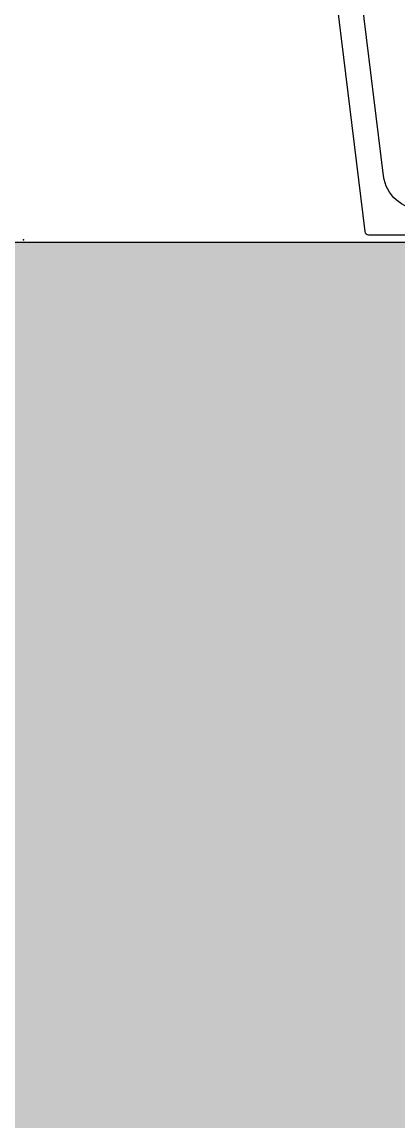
# Model space of a CAD drawing. Header units: millimetres. Extents: x -4391136 to -1798569, y -886572 to -291056.
# Drawn here: x -2451531.6 to -2451502, y -383362.9 to -383276.2 of the extents above; entities that cross this region are included whole.
import ezdxf

# ---------------------------------------------------------------- set-up
doc = ezdxf.new("R2010")
doc.units = ezdxf.units.MM
doc.set_wipeout_variables(frame=1)
doc.linetypes.add('CENTER', pattern=[50.800000000000004, 31.75, -6.35, 6.35, -6.35])
for name, color, linetype in [('010 - ASPG_ACCESSORIES_HATCH_', 7, 'Continuous'), ('010 - ASPG_ACCESSORIES_MAIN_COLOR_1', 7, 'Continuous'), ('010 - ASPG_ACCESSORIES_SUB_COLOR_1', 7, 'Continuous'), ('010 - ASPG_ACCESSORIES_SUB_COLOR_2', 7, 'Continuous'), ('010 - ASPG_ACCESSORIES_SYMBOL_', 7, 'Continuous'), ('010 - ASPG_ACCESSORIES_WIPEOUT_', 7, 'Continuous'), ('010 - ASPG_EXTR_MAIN_COLOR_2', 7, 'Continuous'), ('010 - ASPG_FASTERN_MAIN_COLOR_1', 7, 'Continuous'), ('010 - ASPG_FLASHING_HATCH_', 7, 'Continuous'), ('010 - ASPG_FLASHING_MAIN_COLOR_4', 7, 'Continuous'), ('010 - ASPG_FLASHING_WIPEOUT_', 7, 'Continuous'), ('010 - ASPG_FRAMING_CUT_COLOR_4', 7, 'Continuous'), ('010 - ASPG_FRAMING_HATCH_', 7, 'Continuous'), ('010 - ASPG_FRAMING_SUB_COLOR_2', 7, 'Continuous'), ('010 - ASPG_FRAMING_WIPEOUT_', 7, 'Continuous'), ('BOLT & SCREW', 7, 'Continuous'), ('Center Line', 7, 'CENTER')]:
    doc.layers.add(name, color=color, linetype=linetype)
doc.layers.add('010 - ASPG_EXTR_DEF_SUB', color=7, linetype='Continuous', plot=False)
doc.layers.add('010 - ASPG_FRAMING_DEF_SUB', color=7, linetype='Continuous', plot=False)
doc.layers.add('12-GRID', color=7, linetype='CENTER', lineweight=13)
doc.layers.add('SCREW', color=7, linetype='Continuous', lineweight=5)
pattern_1 = [(270, (1257419.243240032, -520041.6224064054), (0.6549599250656583, -1.134423872092541), [0.7562825813950264, -1.512565162790053]), (29.99999999999978, (1257419.243240032, -520041.6224064054), (0.6549599293588203, 1.134423869613882), [0.7562825813950259, -1.512565162790052]), (329.9999999999998, (1257419.243240032, -520041.6224064054), (1.309919854424478, -2.478657937293614e-09), [-1.512565162790051, 0.7562825813950254])]
pattern_2 = [(314.9999999999999, (1257419.492862033, -520021.6224064054), (1.336931354494228, 1.336931354494224), []), (44.99999999999984, (1257419.492862033, -520021.6224064054), (-1.336931354494223, 1.336931354494228), [])]
pattern_3 = [(270, (1257419.442484036, -520043.9224064054), (0.6549599250656583, -1.134423872092541), [0.7562825813950264, -1.512565162790053]), (29.99999999999978, (1257419.442484036, -520043.9224064054), (0.6549599293588203, 1.134423869613882), [0.7562825813950259, -1.512565162790052]), (329.9999999999998, (1257419.442484036, -520043.9224064054), (1.309919854424478, -2.478657937293614e-09), [-1.512565162790051, 0.7562825813950254])]
pattern_4 = [(314.9999999999999, (1257419.192862035, -520023.9224064054), (1.336931354494228, 1.336931354494224), []), (44.99999999999984, (1257419.192862035, -520023.9224064054), (-1.336931354494223, 1.336931354494228), [])]
pattern_5 = [(45, (68845973.91123614, -106253.6340706302), (-4.041115254481119, 4.041115254481119), []), (45, (68845976.60531414, -106253.6340706302), (-4.041115254481119, 4.041115254481119), [])]

# ---------------------------------------------------------------- blocks, each defined once
blk = doc.blocks.new('*U3395')
at = {"layer": '12-GRID', "color": 7, "linetype": 'CENTER'}
for p, q in [((5.684341886080801e-14, -6.200000000000029), (5.684341886080801e-14, 2.200000000000029)), ((-4.199999999999973, -2), (4.200000000000085, -2))]:
    blk.add_line(p, q, dxfattribs=at)
at = {"layer": 'BOLT & SCREW', "color": 7}
for p, q in [((-0.2288719817826677, -1.446462371730204), (-0.4418749999998197, -0.2325000000002947)), ((0.2288719817822642, -1.446462371730562), (0.4418749999996946, -0.2324999999999764)), ((-0.553537628269381, -1.771128018217196), (-1.767499999999847, -1.558125000000442)), ((-0.4577439635652332, -1.771128018217196), (-0.8837500000000146, -1.558125000000442)), ((-0.2288719817826677, -1.542256036434869), (-0.4418749999998197, -1.116250000000048)), ((0.2288719817822642, -1.542256036434869), (0.4418749999996946, -1.116250000000048)), ((0.4577439635647103, -1.771128018217196), (0.8837499999994917, -1.558125000000442)), ((0.5535376282692559, -1.771128018217196), (1.767500000000001, -1.558125000000124)), ((-0.553537628269381, -2.228871981782805), (-1.767500000000483, -2.441875000000354)), ((-0.4577439635652332, -2.228871981782805), (-0.8837500000000146, -2.441875000000354)), ((-0.2288719817826677, -2.457743963565131), (-0.4418749999998197, -2.883750000000271)), ((-0.2288719817821107, -2.553537628269438), (-0.4418749999998197, -3.767500000000023)), ((0.4418749999996946, -2.883750000000271), (0.2288719817829008, -2.457743963565131)), ((0.2288719817829008, -2.553537628269438), (0.4418749999999732, -3.767500000000023)), ((0.4577439635647103, -2.228871981782805), (0.8837500000001283, -2.441874999999877)), ((0.5535376282692559, -2.228871981782805), (1.767500000000001, -2.441874999999877))]:
    blk.add_line(p, q, dxfattribs=at)
for points in [[(-1.767500000000006, -1.558125000000442), (-0.8837500000001342, -1.558125000000442, 0.4142135623730394), (-0.4418749999998197, -1.116250000000048), (-0.4418749999998197, -0.2325000000002947), (0.4418749999996946, -0.2324999999999764), (0.4418749999996946, -1.116250000000048, 0.4142135623731505), (0.8837500000000089, -1.558125000000442), (1.76750000000012, -1.558125000000124), (1.76750000000012, -2.441874999999877), (0.8837500000000089, -2.441874999999877, 0.414213562373095), (0.4418749999996946, -2.883750000000271), (0.4418749999999732, -3.767500000000023), (-0.4418749999998197, -3.767500000000023), (-0.4418749999998197, -2.883750000000271, 0.4142135623730397), (-0.8837500000001342, -2.441875000000354), (-1.767500000000483, -2.441875000000354)], [(0.2288719817829008, -2.457743963565131, -0.414213562373095), (0.4577439635645909, -2.228871981782805), (0.5535376282692559, -2.228871981782805), (0.5535376282692559, -1.771128018217196), (0.4577439635645909, -1.771128018217196, -0.4142135623730951), (0.228871981782105, -1.542256036434869), (0.228871981782105, -1.446462371730562), (-0.2288719817826677, -1.446462371730204), (-0.2288719817826677, -1.542256036434869, -0.4142135623730951), (-0.4577439635649944, -1.771128018217196), (-0.553537628269381, -1.771128018217196), (-0.553537628269381, -2.228871981782805), (-0.4577439635649944, -2.228871981782805, -0.4142135623730951), (-0.2288719817826677, -2.457743963565131), (-0.2288719817822698, -2.553537628269438), (0.2288719817829008, -2.553537628269438)]]:
    blk.add_lwpolyline(points, format="xyb", close=True, dxfattribs=at)
blk.add_circle((5.684341886080801e-14, -2), 3.5, dxfattribs=at)
blk = doc.blocks.new('000_ASPG_TYP_FILES_20260218-010703_FRAME_EXTR_')
at = {"layer": '010 - ASPG_FRAMING_HATCH_'}
h = blk.add_hatch(dxfattribs=at)
h.set_pattern_fill('ANSI32', scale=0.1, angle=180)
h.set_pattern_definition([(225, (0, 0), (0.6735192090801866, -0.6735192090801868), []), (225, (-0.4490130000000001, 5.498823332255506e-17), (0.6735192090801866, -0.6735192090801868), [])])
edge = h.paths.add_edge_path()
edge.add_line((1.999999996740371, 15.99999999965075), (1.999999996740371, 1.999999999941792))
edge.add_line((1.999999996740371, 1.999999999941792), (39.69999999750871, 1.999999999941792))
edge.add_arc((39.69999999730499, 1.700000000040752), 0.2999999999010399, -3.891028654834372e-08, 89.99999996109239, ccw=False)
edge.add_line((39.99999999720603, 1.699999999837019), (39.99999999720603, 0.2999999996973202))
edge.add_arc((39.69999999750872, 0.2999999996973131), 0.2999999996973131, -90.00000000000142, 1.4210854715202004e-12, ccw=False)
edge.add_line((39.69999999750871, 0), (0.2999999996973202, 0))
edge.add_arc((0.2999999996973273, 0.2999999996973273), 0.2999999996973273, 180.0000000000013, 269.99999999999864, ccw=False)
edge.add_line((0, 0.2999999996973202), (0, 17.69999999989523))
edge.add_arc((0.2999999999301508, 17.70000000012806), 0.2999999999301508, 90.00000004446741, 180.0000000444674, ccw=False)
edge.add_line((0.2999999996973202, 18.00000000005821), (22.5570233851904, 18.00000000005821))
edge.add_arc((22.5570233856712, 18.50000000026317), 0.5000000002049632, 269.9999999449049, 380.2095453190142)
edge.add_arc((26.1699999981368, 19.82999999686102), 3.349999998908497, 182.0637942974167, 200.2095453254992, ccw=False)
edge.add_arc((23.58168000320438, 19.73672835517209), 0.7599999998138507, 2.0637943418387863, 182.0637943418388, ccw=False)
edge.add_arc((26.16999999910358, 19.82999999939922), 1.830000000338361, 182.0637943388468, 447.9362056470717)
edge.add_arc((26.263271644013, 22.41831999551505), 0.7600000000549151, 87.93620564125177, 267.9362056412518, ccw=False)
edge.add_arc((26.16999999863267, 19.8300000075356), 3.349999992334041, 69.79045460402187, 87.9362056313708, ccw=False)
edge.add_arc((27.49999999788272, 23.44297661244421), 0.5000000006038865, 249.7904545688332, 359.9999999442181)
edge.add_line((27.9999999984866, 23.44297661195742), (27.9999999984866, 26.67999999993481))
edge.add_line((27.9999999984866, 26.67999999993481), (28.49999999674037, 27.17999999958556))
edge.add_line((28.49999999674037, 27.17999999958556), (27.9999999984866, 27.67999999970198))
edge.add_line((27.9999999984866, 27.67999999970198), (27.9999999984866, 38.61999999982072))
edge.add_line((27.9999999984866, 38.61999999982072), (28.49999999674037, 39.11999999993714))
edge.add_line((28.49999999674037, 39.11999999993714), (27.9999999984866, 39.62000000005355))
edge.add_line((27.9999999984866, 39.62000000005355), (27.9999999984866, 42.85702338756528))
edge.add_arc((27.49999999787862, 42.85702338707262), 0.5000000006079759, 5.645408219420843e-08, 110.2095454304945)
edge.add_arc((26.16999999884449, 46.46999999186602), 3.349999992147246, 272.0637943651193, 290.20954539329375, ccw=False)
edge.add_arc((26.263271644013, 43.88168000403675), 0.7600000000258301, 92.06379435882718, 272.0637943588272, ccw=False)
edge.add_arc((26.16999999910502, 46.47000000012492), 1.830000000339747, 272.0637943528818, 537.9362056611998)
edge.add_arc((23.58168000320438, 46.56327164435061), 0.7599999998138507, 177.9362056581612, 357.9362056581612, ccw=False)
edge.add_arc((26.16999999825318, 46.47000000263876), 3.349999999025627, 159.7904546748206, 177.9362057022633, ccw=False)
edge.add_arc((22.55702338551316, 47.7999999994954), 0.500000000434755, 339.790454661877, 450.0000000369852)
edge.add_line((22.5570233851904, 48.29999999993015), (0.2999999996973202, 48.29999999993015))
edge.add_arc((0.2999999996973095, 48.59999999962746), 0.2999999996973131, 179.9999999999987, 270.00000000000205, ccw=False)
edge.add_line((0, 48.59999999962747), (0, 59.99999999994179))
edge.add_arc((0.2999999996973202, 59.99999999994179), 0.2999999996973202, 90, 180, ccw=False)
edge.add_line((0.2999999996973202, 60.29999999963911), (4.999999997438863, 60.29999999963911))
edge.add_line((4.999999997438863, 60.29999999963911), (4.999999997438863, 64.99999999959255))
edge.add_arc((5.299999997369017, 64.99999999982538), 0.2999999999301544, 90.0000000444681, 180.0000000444674, ccw=False)
edge.add_line((5.299999997136183, 65.29999999975553), (29.99999999883585, 65.29999999975553))
edge.add_line((29.99999999883585, 65.29999999975553), (29.99999999883585, 63.59999999997672))
edge.add_arc((29.69999999890567, 63.59999999974391), 0.2999999999301721, -89.99999995552861, 4.4463320136856055e-08, ccw=False)
edge.add_line((29.69999999913853, 63.29999999981374), (7.299999997485429, 63.29999999981374))
edge.add_arc((7.29999999771826, 62.99999999988358), 0.2999999999301508, 90.00000004446738, 180.0000000444674)
edge.add_line((6.999999997788109, 62.99999999965075), (6.999999997788109, 58.29999999969732))
edge.add_line((6.999999997788109, 58.29999999969732), (2.300000000162981, 58.29999999969732))
edge.add_arc((2.299999998300336, 57.99999999813735), 0.3000000015599653, 89.99999964426098, 179.999999644261)
edge.add_line((1.999999996740371, 58), (1.999999996740371, 50.60000000003492))
edge.add_arc((2.299999998533172, 50.60000000166475), 0.3000000017928013, 180.000000311273, 270.0000003112706)
edge.add_line((2.300000000162981, 50.29999999987194), (29.69999999913853, 50.29999999987194))
edge.add_arc((29.6999999989348, 49.9999999999709), 0.299999999901047, -3.890897914970992e-08, 89.99999996109108, ccw=False)
edge.add_line((29.99999999883585, 49.99999999976717), (29.99999999883585, 26.67999999993481))
edge.add_line((29.99999999883585, 26.67999999993481), (29.99999999883585, 16.29999999981374))
edge.add_arc((29.6999999989057, 16.2999999995809), 0.2999999999301508, -89.99999995553259, 4.446741286301403e-08, ccw=False)
edge.add_line((29.69999999913853, 15.99999999965075), (1.999999996740371, 15.99999999965075))
at = {"layer": '010 - ASPG_FRAMING_CUT_COLOR_4', "color": 7}
blk.add_lwpolyline([(1.999999996740371, 15.99999999965075), (1.999999996740371, 1.999999999941792), (39.69999999750871, 1.999999999941792, -0.4142135623731089), (39.99999999720603, 1.699999999837019), (39.99999999720603, 0.2999999996973202, -0.4142135623731089), (39.69999999750871, 0), (0.2999999996973202, 0, -0.4142135623730811), (0, 0.2999999996973202), (0, 17.69999999989523, -0.4142135623730951), (0.2999999996973202, 18.00000000005821), (22.5570233851904, 18.00000000005821, 0.5217296884731124), (23.02624112786725, 18.67272727261297, -0.07934163687482358), (22.82217297761235, 19.70935906958766, -1), (24.34118702879641, 19.76409764075652, 2.296345716993233), (26.23590235819574, 21.65881296969019, -1), (26.29064092983026, 23.17782702133991, -0.0793416368716021), (27.32727272447664, 22.9737588702119, 0.5217296884801942), (27.9999999984866, 23.44297661195742), (27.9999999984866, 26.67999999993481), (28.49999999674037, 27.17999999958556), (27.9999999984866, 27.67999999970198), (27.9999999984866, 38.61999999982072), (28.49999999674037, 39.11999999993714), (27.9999999984866, 39.62000000005355), (27.9999999984866, 42.85702338756528, 0.5217296884727316), (27.32727272447664, 43.3262411293108, -0.07934163687522733), (26.29064092983026, 43.122172978241, -1), (26.23590235819574, 44.64118702983251, 2.296345716995783), (24.34118702879641, 46.53590235876618, -1), (22.82217297761235, 46.59064092993503, -0.07934163687201433), (23.02624112786725, 47.62727272690972, 0.5217296884786579), (22.5570233851904, 48.29999999993015), (0.2999999996973202, 48.29999999993015, -0.4142135623731158), (0, 48.59999999962747), (0, 59.99999999994179, -0.414213562373095), (0.2999999996973202, 60.29999999963911), (4.999999997438863, 60.29999999963911), (4.999999997438863, 64.99999999959255, -0.4142135623730879), (5.299999997136183, 65.29999999975553), (29.99999999883585, 65.29999999975553), (29.99999999883585, 63.59999999997672, -0.4142135623730533), (29.69999999913853, 63.29999999981374), (7.299999997485429, 63.29999999981374, 0.4142135623730949), (6.999999997788109, 62.99999999965075), (6.999999997788109, 58.29999999969732), (2.300000000162981, 58.29999999969732, 0.4142135623730948), (1.999999996740371, 58), (1.999999996740371, 50.60000000003492, 0.4142135623730845), (2.300000000162981, 50.29999999987194), (29.69999999913853, 50.29999999987194, -0.4142135623730951), (29.99999999883585, 49.99999999976717), (29.99999999883585, 26.67999999993481), (29.99999999883585, 16.29999999981374, -0.4142135623730951), (29.69999999913853, 15.99999999965075)], format="xyb", close=True, dxfattribs=at)
at = {"color": 7}
for p in [(26.16999999736436, 48.46999999973923), (26.16999999736436, 21.82999999966705)]:
    blk.add_blockref('*U3395', p, dxfattribs=at)
blk = doc.blocks.new('*U3397')
at = {"layer": '010 - ASPG_FRAMING_HATCH_', "transparency": 33554585}
h = blk.add_hatch(dxfattribs=at)
h.set_pattern_fill('ANSI32', scale=0.25)
h.set_pattern_definition([(45, (0, 0), (-1.683798022700467, 1.683798022700467), []), (45, (1.1225325, 0), (-1.683798022700467, 1.683798022700467), [])])
edge = h.paths.add_edge_path()
edge.add_line((2.000000000009768, -50.0000000001819), (2.000000000009536, -75.00000000027285))
edge.add_line((2.000000000009536, -75.00000000027285), (-1.376676550535194e-14, -75.00000000027285))
edge.add_line((-1.377727649045784e-14, -75.00000000027285), (2.183725214694612e-13, -49.00000000020555))
edge.add_arc((0.9999999999907824, -49.00000000021976), 0.999999999990564, 89.99999999918577, 179.9999999991858, ccw=False)
edge.add_line((1.000000000004993, -48.00000000022919), (62.99999999987471, -48.00000000022955))
edge.add_arc((62.99999999988892, -47.00000000023898), 0.999999999990564, 269.9999999991858, 359.9999999991858)
edge.add_line((63.99999999987948, -47.00000000025319), (63.99999999987995, 47.00000000025248))
edge.add_arc((62.99999999988939, 47.00000000023827), 0.999999999990564, 8.142219984623432e-10, 90.00000000081424)
edge.add_line((62.99999999987518, 48.00000000022884), (1.000000000005464, 48.00000000022919))
edge.add_arc((0.9999999999912551, 49.00000000021976), 0.999999999990564, 180.0000000008142, 270.0000000008142, ccw=False)
edge.add_line((6.91122180303467e-13, 49.00000000020555), (9.232719782633861e-13, 75.00000000027285))
edge.add_line((9.232719782633861e-13, 75.00000000027285), (2.000000000010473, 75.00000000027285))
edge.add_line((2.000000000010473, 75.00000000027285), (2.000000000010241, 50.0000000001819))
edge.add_line((2.000000000010241, 50.0000000001819), (140.9999999998781, 50.00000000018107))
edge.add_line((140.9999999998781, 50.00000000018107), (140.9999999998781, 41.00000000016652))
edge.add_arc((139.9999999998876, 41.00000000018073), 0.999999999990564, 269.9999999991858, 359.9999999991858, ccw=False)
edge.add_line((139.9999999998734, 40.00000000019017), (131.999999999892, 40.00000000019029))
edge.add_arc((131.9999999998778, 41.00000000018085), 0.999999999990564, 180.0000000008142, 270.0000000008142, ccw=False)
edge.add_line((130.9999999998872, 41.00000000016664), (130.9999999998872, 47.00000000025214))
edge.add_arc((129.9999999998967, 47.00000000023793), 0.999999999990564, 8.142219984623432e-10, 90.00000000081424)
edge.add_line((129.9999999998824, 48.00000000022849), (66.99999999989429, 48.00000000022884))
edge.add_arc((66.99999999988007, 47.00000000023827), 0.999999999990564, 89.99999999918577, 179.9999999991858)
edge.add_line((65.99999999988951, 47.00000000025248), (65.99999999988903, -47.00000000025319))
edge.add_arc((66.99999999987959, -47.00000000023898), 0.999999999990564, 180.0000000008142, 270.0000000008142)
edge.add_line((66.9999999998938, -48.00000000022955), (129.9999999998819, -48.0000000002299))
edge.add_arc((129.9999999998961, -47.00000000023933), 0.999999999990564, 269.9999999991858, 359.9999999991858)
edge.add_line((130.9999999998867, -47.00000000025354), (130.9999999998868, -41.00000000357866))
edge.add_arc((131.9999999998773, -41.00000000359287), 0.999999999990564, 89.99999999918577, 179.9999999991858, ccw=False)
edge.add_line((131.9999999998915, -40.0000000036023), (139.9999999998729, -40.00000000360242))
edge.add_arc((139.9999999998871, -41.00000000359299), 0.999999999990564, 8.14225131762214e-10, 90.00000000081423, ccw=False)
edge.add_line((140.9999999998777, -41.00000000357878), (140.9999999998776, -50.00000000632181))
edge.add_line((140.9999999998776, -50.00000000632181), (2.000000000009777, -50.0000000001819))
h.paths.add_polyline_path([(138.9999999998686, 48.00000000022837), (138.9999999998686, 42.00000000355348), (132.9999999998968, 42.0000000035536), (132.9999999998968, 48.00000000022849)], flags=16)
h.paths.add_polyline_path([(138.999999999868, -48.00000000023002), (138.9999999998681, -42.00000000355513), (132.9999999998963, -42.00000000355501), (132.9999999998962, -48.00000000023001)], flags=16)
at = {"layer": '010 - ASPG_FRAMING_HATCH_'}
h = blk.add_hatch(dxfattribs=at)
h.set_pattern_fill('ANSI37', scale=0.5954980955866349, angle=-90.00000000000001)
h.set_pattern_definition(pattern_2)
edge = h.paths.add_edge_path()
edge.add_ellipse((57.77220869647454, 55.00000000111321), major_axis=(-3.509070088518285e-14, -4.999999999272404), ratio=0.6444816938462435, start_angle=0, end_angle=180)
edge.add_line((57.77220869647455, 60.00000000018189), (61.99999999977764, 60.00000000018189))
edge.add_arc((61.99999999977037, 60.30000000023573), 0.3000000000538421, -89.99999999861039, -1.389609784768862e-09)
edge.add_line((62.29999999982421, 60.30000000022845), (62.29999999982421, 61.00000000018188))
edge.add_line((62.29999999982421, 61.00000000018188), (61.79999999982421, 61.50000000041472))
edge.add_line((61.79999999982421, 61.50000000041472), (62.29999999982421, 62.00000000018188))
edge.add_line((62.29999999982421, 62.00000000018188), (61.79999999982421, 62.50000000041472))
edge.add_line((61.79999999982421, 62.50000000041472), (62.29999999982421, 63.00000000018188))
edge.add_line((62.29999999982421, 63.00000000018188), (61.79999999982421, 63.50000000018188))
edge.add_line((61.79999999982421, 63.50000000018188), (62.29999999982421, 64.00000000018188))
edge.add_line((62.29999999982421, 64.00000000018188), (62.29999999982421, 65.00000000018188))
edge.add_line((62.29999999982421, 65.00000000018188), (63.29999999970779, 65.00000000018188))
edge.add_line((63.29999999970779, 65.00000000018188), (63.79999999970779, 65.50000000018188))
edge.add_line((63.79999999970779, 65.50000000018188), (64.2999999997078, 65.00000000018188))
edge.add_line((64.2999999997078, 65.00000000018188), (64.7999999997078, 65.50000000018188))
edge.add_line((64.7999999997078, 65.50000000018188), (65.2999999997078, 65.00000000018188))
edge.add_line((65.2999999997078, 65.00000000018188), (65.7999999997078, 65.50000000018188))
edge.add_line((65.7999999997078, 65.50000000018188), (66.29999999982421, 65.00000000018188))
edge.add_line((66.29999999982421, 65.00000000018188), (66.99999999977764, 65.00000000018188))
edge.add_arc((66.99999999974126, 65.30000000014842), 0.2999999999665306, -89.99999999305199, 1.528565674358258e-08)
edge.add_line((67.2999999997078, 65.30000000022845), (67.30017822586116, 60.00000000018188))
edge.add_arc((77.20009572393145, 55.00000000088038), 11.09091368921486, 153.2037265686182, 206.7962734313818)
edge.add_line((67.30017822586116, 50.00000000157887), (57.77220869647455, 50.00000000157887))
h = blk.add_hatch(dxfattribs=at)
h.set_pattern_fill('ANSI37', scale=0.5954980955866349, angle=-90.00000000000001)
h.set_pattern_definition(pattern_4)
edge = h.paths.add_edge_path()
edge.add_ellipse((11.52796953010241, 55.00000000111323), major_axis=(-3.510345640540481e-14, -4.999999999272404), ratio=0.6444816938462435, start_angle=180, end_angle=360, ccw=False)
edge.add_line((11.52796953010241, 60.00000000018191), (2.00000000074399, 60.00000000018191))
edge.add_arc((-7.899917497165894, 55.00000000111323), 11.09091368915029, -26.79627343179601, 26.796273430967574, ccw=False)
edge.add_line((2.000000000715794, 50.00000000157889), (11.52796953007421, 50.00000000157889))
h = blk.add_hatch(dxfattribs=at)
h.set_pattern_fill('HONEY', scale=0.238199238234654, angle=-90.00000000000001)
h.set_pattern_definition(pattern_3)
edge = h.paths.add_edge_path()
edge.add_ellipse((11.7775915319535, 55.00000000111977), major_axis=(-3.509070088518285e-14, -4.999999999272404), ratio=0.6444816938462435, start_angle=0, end_angle=360, ccw=False)
h = blk.add_hatch(dxfattribs=at)
h.set_pattern_fill('HONEY', scale=0.238199238234654, angle=-90.00000000000001)
h.set_pattern_definition(pattern_1)
edge = h.paths.add_edge_path()
edge.add_ellipse((57.52258669462346, 55.00000000111321), major_axis=(-3.509070088518285e-14, -4.999999999272404), ratio=0.6444816938462435, start_angle=0, end_angle=360)
h = blk.add_hatch(dxfattribs=at)
h.set_pattern_fill('ANSI37', scale=0.5954980955866349, angle=-90.00000000000001)
h.set_pattern_definition(pattern_4)
edge = h.paths.add_edge_path()
edge.add_ellipse((11.52796953010241, -55.00000000111394), major_axis=(-3.510345640540481e-14, 4.999999999272404), ratio=0.6444816938462435, start_angle=0, end_angle=180)
edge.add_line((11.52796953010241, -60.00000000018262), (2.00000000074399, -60.00000000018262))
edge.add_arc((-7.899917497165894, -55.00000000111394), 11.09091368915029, 333.2037265690324, 386.796273431796)
edge.add_line((2.000000000715794, -50.0000000015796), (11.52796953007421, -50.0000000015796))
h = blk.add_hatch(dxfattribs=at)
h.set_pattern_fill('HONEY', scale=0.238199238234654, angle=-90.00000000000001)
h.set_pattern_definition(pattern_3)
edge = h.paths.add_edge_path()
edge.add_ellipse((11.7775915319535, -55.00000000112048), major_axis=(-3.509070088518285e-14, 4.999999999272404), ratio=0.6444816938462435, start_angle=0, end_angle=360)
h = blk.add_hatch(dxfattribs=at)
h.set_pattern_fill('HONEY', scale=0.238199238234654, angle=-90.00000000000001)
h.set_pattern_definition(pattern_1)
edge = h.paths.add_edge_path()
edge.add_ellipse((57.52258669462346, -55.00000000111392), major_axis=(-3.509070088518285e-14, 4.999999999272404), ratio=0.6444816938462435, start_angle=0, end_angle=360, ccw=False)
h = blk.add_hatch(dxfattribs=at)
h.set_pattern_fill('ANSI37', scale=0.5954980955866349, angle=-90.00000000000001)
h.set_pattern_definition(pattern_2)
edge = h.paths.add_edge_path()
edge.add_ellipse((57.77220869647454, -55.00000000111392), major_axis=(-3.509070088518285e-14, 4.999999999272404), ratio=0.6444816938462435, start_angle=180, end_angle=360, ccw=False)
edge.add_line((57.77220869647455, -60.0000000001826), (61.99999999977764, -60.0000000001826))
edge.add_arc((61.99999999977037, -60.30000000023644), 0.3000000000538421, 360.0000000013896, 449.9999999986104, ccw=False)
edge.add_line((62.29999999982421, -60.30000000022916), (62.29999999982421, -61.0000000001826))
edge.add_line((62.29999999982421, -61.0000000001826), (61.79999999982421, -61.50000000041543))
edge.add_line((61.79999999982421, -61.50000000041543), (62.29999999982421, -62.0000000001826))
edge.add_line((62.29999999982421, -62.0000000001826), (61.79999999982421, -62.50000000041543))
edge.add_line((61.79999999982421, -62.50000000041543), (62.29999999982421, -63.0000000001826))
edge.add_line((62.29999999982421, -63.0000000001826), (61.79999999982421, -63.5000000001826))
edge.add_line((61.79999999982421, -63.5000000001826), (62.29999999982421, -64.0000000001826))
edge.add_line((62.29999999982421, -64.0000000001826), (62.29999999982421, -65.0000000001826))
edge.add_line((62.29999999982421, -65.0000000001826), (63.29999999970779, -65.0000000001826))
edge.add_line((63.29999999970779, -65.0000000001826), (63.79999999970779, -65.5000000001826))
edge.add_line((63.79999999970779, -65.5000000001826), (64.2999999997078, -65.0000000001826))
edge.add_line((64.2999999997078, -65.0000000001826), (64.7999999997078, -65.5000000001826))
edge.add_line((64.7999999997078, -65.5000000001826), (65.2999999997078, -65.0000000001826))
edge.add_line((65.2999999997078, -65.0000000001826), (65.7999999997078, -65.5000000001826))
edge.add_line((65.7999999997078, -65.5000000001826), (66.29999999982421, -65.0000000001826))
edge.add_line((66.29999999982421, -65.0000000001826), (66.99999999977764, -65.0000000001826))
edge.add_arc((66.99999999974126, -65.30000000014913), 0.2999999999665306, 359.99999998471435, 449.999999993052, ccw=False)
edge.add_line((67.2999999997078, -65.30000000022916), (67.30017822586116, -60.0000000001826))
edge.add_arc((77.20009572393145, -55.00000000088109), 11.09091368921486, 153.2037265686182, 206.7962734313818, ccw=False)
edge.add_line((67.30017822586116, -50.00000000157958), (57.77220869647455, -50.00000000157958))
at = {"layer": '010 - ASPG_FRAMING_CUT_COLOR_4', "color": 7}
blk.add_lwpolyline([(2.000000000009768, -50.0000000001819), (2.000000000009536, -75.00000000027285), (-1.377727649045784e-14, -75.00000000027285), (2.183725214694612e-13, -49.00000000020555, -0.414213562373095)], format="xyb", dxfattribs=at)
blk.add_lwpolyline([(6.91122180303467e-13, 49.00000000020555), (9.232719782633861e-13, 75.00000000027285), (2.000000000010473, 75.00000000027285), (2.000000000010241, 50.0000000001819)], dxfattribs=at)
at = {"layer": '010 - ASPG_FRAMING_DEF_SUB', "color": 7, "transparency": 33554457}
for points in [[(54.30017822586116, 50.00000000157887), (67.30017822586116, 50.00000000157887), (67.30017822586116, 65.50000000018188), (54.30017822586116, 65.50000000018188)], [(2.000000000715794, 50.00000000157889), (15.00000000071579, 50.00000000158543), (15.00000000071579, 60.00000000039217), (2.000000000715794, 60.00000000038563)], [(2.000000000715794, -50.0000000015796), (15.00000000071579, -50.00000000158614), (15.00000000071579, -60.00000000039288), (2.000000000715794, -60.00000000038634)], [(54.30017822586116, -50.00000000157958), (67.30017822586116, -50.00000000157958), (67.30017822586116, -65.5000000001826), (54.30017822586116, -65.5000000001826)]]:
    blk.add_lwpolyline(points, close=True, dxfattribs=at)
at = {"layer": '010 - ASPG_FRAMING_SUB_COLOR_2', "color": 7}
for points in [[(57.52258669462346, 50.00000000157888), (67.30017822586116, 50.00000000157887, -0.2381992382621886), (67.30017822586116, 60.00000000018188), (67.2999999997078, 65.30000000022845, -0.4142135624157165), (66.99999999977764, 65.00000000018188), (66.29999999982421, 65.00000000018188), (65.7999999997078, 65.50000000018188), (65.2999999997078, 65.00000000018188), (64.7999999997078, 65.50000000018188), (64.2999999997078, 65.00000000018188), (63.79999999970779, 65.50000000018188), (63.29999999970779, 65.00000000018188), (62.29999999982421, 65.00000000018188), (62.29999999982421, 64.00000000018188), (61.79999999982421, 63.50000000018188), (62.29999999982421, 63.00000000018188), (61.79999999982421, 62.50000000041472), (62.29999999982421, 62.00000000018188), (61.79999999982421, 61.50000000041472), (62.29999999982421, 61.00000000018188), (62.29999999982421, 60.30000000022845, -0.414213562358888), (61.99999999977764, 60.00000000018188), (57.52258669462346, 60.00000000018189)], [(11.77759153183708, 50.00000000158543), (2.000000000715794, 50.00000000157889, 0.2381992382621886), (2.000000000715796, 60.00000000018191), (11.77759153183708, 60.00000000018844)], [(11.77759153183708, -50.00000000158614), (2.000000000715794, -50.0000000015796, -0.2381992382621886), (2.000000000715796, -60.00000000018262), (11.77759153183708, -60.00000000018915)], [(57.52258669462346, -50.00000000157959), (67.30017822586116, -50.00000000157958, 0.2381992382621886), (67.30017822586116, -60.0000000001826), (67.2999999997078, -65.30000000022916, 0.4142135624157165), (66.99999999977764, -65.0000000001826), (66.29999999982421, -65.0000000001826), (65.7999999997078, -65.5000000001826), (65.2999999997078, -65.0000000001826), (64.7999999997078, -65.5000000001826), (64.2999999997078, -65.0000000001826), (63.79999999970779, -65.5000000001826), (63.29999999970779, -65.0000000001826), (62.29999999982421, -65.0000000001826), (62.29999999982421, -64.0000000001826), (61.79999999982421, -63.5000000001826), (62.29999999982421, -63.0000000001826), (61.79999999982421, -62.50000000041543), (62.29999999982421, -62.0000000001826), (61.79999999982421, -61.50000000041543), (62.29999999982421, -61.0000000001826), (62.29999999982421, -60.30000000022916, 0.414213562358888), (61.99999999977764, -60.0000000001826), (57.52258669462346, -60.0000000001826)]]:
    blk.add_lwpolyline(points, format="xyb", dxfattribs=at)
at = {"layer": '010 - ASPG_FRAMING_SUB_COLOR_2', "color": 7, "extrusion": (0, 0, -1)}
for centre, major_axis in [((11.7775915319535, 55.00000000111977), (-3.509070088518285e-14, -4.999999999272404)), ((57.52258669462346, -55.00000000111392), (-3.509070088518285e-14, 4.999999999272404))]:
    blk.add_ellipse(centre, major_axis=major_axis, ratio=0.6444816938462435, dxfattribs=at)
at = {"layer": '010 - ASPG_FRAMING_SUB_COLOR_2', "color": 7}
for centre, major_axis in [((57.52258669462346, 55.00000000111321), (-3.509070088518285e-14, -4.999999999272404)), ((11.7775915319535, -55.00000000112048), (-3.509070088518285e-14, 4.999999999272404))]:
    blk.add_ellipse(centre, major_axis=major_axis, ratio=0.6444816938462435, dxfattribs=at)
blk = doc.blocks.new('PZG35-9D5')
at = {"layer": 'Center Line', "color": 7}
blk.add_line((1.4210854715202e-14, 3.733653355866409), (1.4210854715202e-14, -10.53404386090006), dxfattribs=at)
at = {"layer": 'SCREW', "color": 7}
for p, q in [((-1.399999999999963, 2.842170943040401e-14), (-1.399999999999963, -1.090192378864657)), ((1.399999999999991, 0), (1.399999999999991, -0.5901923788647139)), ((-1.399999999999963, -1.090192378864685), (1.399999999999991, -0.5901923788646855)), ((1.850000000000037, -0.8999999999999773), (1.399999999999991, -0.5901923788646855)), ((-1.850000000000009, -1.399999999999977), (1.850000000000037, -0.8999999999999773)), ((-1.850000000000009, -1.399999999999977), (-1.399999999999963, -1.090192378864685)), ((-1.850000000000009, -1.399999999999977), (-1.399999999999963, -1.709807621135297)), ((-1.399999999999963, -1.709807621135297), (1.399999999999991, -1.209807621135297)), ((-1.399999999999963, -1.709807621135269), (-1.399999999999963, -2.390192378864697)), ((1.850000000000037, -0.8999999999999773), (1.399999999999991, -1.209807621135297)), ((1.399999999999991, -1.209807621135269), (1.399999999999991, -1.890192378864725)), ((-1.850000000000009, -2.699999999999989), (1.850000000000037, -2.199999999999989)), ((-1.850000000000009, -2.699999999999989), (-1.399999999999963, -2.390192378864697)), ((-1.399999999999963, -2.390192378864697), (1.399999999999991, -1.890192378864697)), ((-1.399999999999963, -3.009807621135309), (1.399999999999991, -2.509807621135309)), ((1.850000000000037, -2.199999999999989), (1.399999999999991, -1.890192378864697)), ((1.850000000000037, -2.199999999999989), (1.399999999999991, -2.509807621135309)), ((1.399999999999991, -2.50980762113528), (1.399999999999991, -3.190192378864708)), ((-1.850000000000009, -2.699999999999989), (-1.399999999999963, -3.009807621135309)), ((-1.399999999999963, -3.009807621135309), (-1.399999999999963, -3.690192378864708)), ((0.5619885887190463, -3.339837273736322), (1.399999999999991, -3.190192378864708)), ((1.850000000000037, -3.5), (1.399999999999991, -3.190192378864708)), ((-1.850000000000009, -4), (-1.399999999999963, -3.690192378864708)), ((-1.850000000000009, -4), (-0.9911470940920566, -3.883938796498938)), ((-1.850000000000009, -4), (-1.399999999999963, -4.30980762113532)), ((-1.399999999999963, -3.690192378864708), (-0.8446989986695002, -3.591031485769975)), ((-1.399999999999963, -4.30980762113532), (-1.184865735341859, -4.271390788160659)), ((-1.399999999999963, -4.309807621135349), (-1.399999999999963, -8.099999999999966)), ((0.7141825614195483, -3.653488843051434), (1.850000000000037, -3.5)), ((0.7141825614195483, -3.932275020881832), (1.399999999999991, -3.80980762113532)), ((1.850000000000037, -3.5), (1.399999999999991, -3.80980762113532)), ((1.399999999999991, -3.809807621135349), (1.399999999999991, -4.490192378864691)), ((0.7141825614195483, -4.612659778611231), (1.399999999999991, -4.49019237886472)), ((0.7141825614195483, -4.953488843051389), (1.850000000000037, -4.800000000000011)), ((0.7141825614195483, -5.232275020881843), (1.399999999999991, -5.109807621135332)), ((1.850000000000037, -4.800000000000011), (1.399999999999991, -4.49019237886472)), ((1.850000000000037, -4.800000000000011), (1.399999999999991, -5.109807621135332)), ((1.399999999999991, -5.109807621135332), (1.399999999999991, -8.099999999999966)), ((1.4210854715202e-14, -9.5), (-1.399999999999963, -8.099999999999966)), ((1.4210854715202e-14, -9.5), (1.399999999999991, -8.099999999999966))]:
    blk.add_line(p, q, dxfattribs=at)
blk.add_lwpolyline([(1.4210854715202e-14, -9.5), (0.7141825614195483, -5.232275020881843), (0.7141825614195483, -3.600899293750615, 0.4176573264866609), (0.4106596181599826, -3.300919979679151, 0.1081021898226624), (-0.8446989986694433, -3.591031485769975), (-1.399999999999991, -4.701675652739141)], format="xyb", dxfattribs=at)
blk = doc.blocks.new('*U3396')
at = {"layer": 'SCREW', "color": 7}
blk.add_lwpolyline([(3.026373332565058, 1.780836269555209, 0.09905967801670053), (0.7999999999999687, 2.546427498927414), (0.7999999999999687, 2.274284095813357), (-0.800000000000054, 2.274284095813357), (-0.800000000000054, 2.546427498927414, 0.09905967801670058), (-3.026373332565143, 1.780836269555209, 0.2665876613401604), (-3.500000000000043, 0.9556546004010897), (-3.500000000000043, 0.1999999999999886, 0.4142135623730938), (-3.300000000000054, 0), (3.299999999999997, 0, 0.4142135623731049), (3.499999999999986, 0.1999999999999886), (3.499999999999957, 0.9556546004010897, 0.2665876613401604)], format="xyb", close=True, dxfattribs=at)
blk.add_blockref('PZG35-9D5', (-1.4210854715202e-14, 0), dxfattribs=at)
blk = doc.blocks.new('*U3399')
at = {"color": 7}
blk.add_point((0, 0), dxfattribs=at)
at = {"layer": '010 - ASPG_ACCESSORIES_MAIN_COLOR_1', "color": 7}
blk.add_lwpolyline([(-39.69999999902211, -0.5999999995172398, 0.4142135623731156), (-39.99999999883585, -0.8999999995638059), (-39.99999999883585, -7.366962144914214, 0.5773502691897371), (-39.65044321701862, -7.568778847059366), (-36.64260295056738, -5.832201459393036, 0.7673269879794871), (-36.78520590183325, -5.299999999645297), (-37.89999999874271, -5.299999999645297, -0.4142135623735732), (-38.19999999902211, -4.999999999656938), (-38.19999999902211, -2.799999999587089, -0.4142135623730951), (-37.99999999883585, -2.59999999951724), (-32.18326623388566, -2.59999999951724, -0.3888787318530097), (-31.98402729420923, -2.782568851142787), (-31.8474567013327, -4.343577870872468, 0.3888787318530089), (-31.34935935237445, -4.799999999528882), (-30.29999999911524, -4.799999999528882, 0.4142135623732408), (-29.99999999883585, -4.499999999540523), (-29.99999999883585, -2.899999999505599, -0.4142135623731785), (-29.69999999902211, -2.59999999951724), (0.4107479506637901, -2.59999999951724, -0.3789692262628873), (3.38851808081381, -5.235465979035143), (7.952927200356498, -42.5207682372482, 0.4465929586642906), (11.6177961837966, -45.07649022702281, -0.4898018444424612), (16.07846395508386, -48.68238816667036), (16.06490363762714, -49.36225294566866, -0.1824796859550777), (15.80227640201338, -50.01801436272836, -0.2679491924113072), (15.32539491611533, -50.16829426406803, 1.122114645179816), (15.09990952932276, -52.3421093734276, 0.4050039718497206), (18.0645059288945, -49.40213623346681), (18.07806624681689, -48.72227145435209, 0.4898054953707174), (11.15966573380865, -43.12966807454978, -0.4465970485362636), (9.938031048281118, -42.27776159492242), (4.866356541635469, -0.8481197821154633, 0.3641755342157969), (4.570876519894227, -0.5999999995172398)], format="xyb", close=True, dxfattribs=at)
at = {"layer": '010 - ASPG_EXTR_DEF_SUB', "color": 7}
for p in [(-39.99999999883585, -0.4999999995172402), (43.44495566345738, -76.89999999944341), (43.44495566345738, -77.49999999954052)]:
    blk.add_point(p, dxfattribs=at)
at = {"layer": '010 - ASPG_EXTR_MAIN_COLOR_2', "color": 7}
blk.add_lwpolyline([(11.37409105408005, -48.15170148877115), (11.47245816211216, -47.43577758665815), (12.17779493960552, -47.55667202338264), (12.29266474000178, -46.78670596401826, -0.5355375090189683), (14.1918134491425, -49.16870282323253, 0.9915718169393263), (15.66379558271728, -49.57599316951273, 1.157025413028558), (8.792231505503878, -48.77291728999153, -0.6885576205791355), (8.274611146422103, -48.98797988444021), (-17.14292736421339, -22.16859813180672), (-32.34153279638849, -6.131750148785431), (-32.34153279638849, -2.899999981694054, 0.4143115081626392), (-32.64163311407901, -2.59999999951724), (-37.54163311352022, -2.59999999951724, 0.4141156188887998), (-37.84153278893791, -2.899999981635847), (-37.84153278893791, -4.299999988411218, 0.4142135623731781), (-37.54153279098682, -4.599999986478724), (-35.98884801496752, -4.599999986478724, -0.205894629290155), (-35.77110154624097, -4.693635078269653), (33.22969053988345, -77.49999999954052), (43.14495566324331, -77.49999999954052, 0.6681786376628355), (43.35708769806661, -76.98786796536915), (40.5215537941549, -74.1523340573247, 0.6681786381757795), (40.00942175951786, -74.36446609156592), (40.00942175951786, -75.99999999802712), (33.87471885257401, -75.99999999802712), (11.86384030175395, -52.7751643466243, -0.5583539238224016), (12.08261241135187, -51.95244935475676, 0.7662751832817146), (12.03674733010121, -50.39291741001107, -0.4385828234445206), (10.70630855322815, -48.05207626283555)], format="xyb", close=True, dxfattribs=at)
at = {"layer": 'SCREW', "color": 7, "rotation": 180}
for p in [(-21.64901723782532, -2.499999999924694), (-8.237076249206439, -2.499999999924694)]:
    blk.add_blockref('*U3396', p, dxfattribs=at)
blk = doc.blocks.new('*U2777')
at = {"color": 7}
blk.add_wipeout([(1380.0000000029763, 4.000000001456783), (60.00000000297587, 4.000000000000455), (60.00000000297587, 69.30000000000018), (1380.0000000029763, 69.30000000145697)], dxfattribs=at).dxf.layer = '010 - ASPG_FRAMING_WIPEOUT_'
blk.add_point((60.00000000297587, 69.4999942112745), dxfattribs=at)
at = {"layer": '010 - ASPG_FRAMING_SUB_COLOR_2', "color": 7}
for points in [[(1380.000000002976, 4.000000001456584), (60.00000000297587, 4), (60.00000000297587, 69.3), (1380.000000002976, 69.3000000014566)], [(60.00000000297587, 2.000000000715772), (60.00000000297587, 4), (1380.000000002976, 4.000000001456584), (1380.000000002976, 2.000000002172357)]]:
    blk.add_lwpolyline(points, close=True, dxfattribs=at)
at = {"color": 7, "rotation": 180}
blk.add_blockref('*U3399', (91.77030946011655, 69.3), dxfattribs=at)
at = {"color": 7, "transparency": 33554559, "xscale": -1, "rotation": 270}
blk.add_blockref('*U3397', (0, 0), dxfattribs=at)
at = {"color": 7}
blk.add_blockref('000_ASPG_TYP_FILES_20260218-010703_FRAME_EXTR_', (60.00000000297587, 4), dxfattribs=at)
blk = doc.blocks.new('*U2778')
at = {"color": 7, "transparency": 33554559, "xscale": -1, "rotation": 270}
blk.add_blockref('*U3397', (0, 0), dxfattribs=at)
blk = doc.blocks.new('*U1976')
at = {"layer": '010 - ASPG_ACCESSORIES_SUB_COLOR_2', "color": 7}
for p, q in [((-2.084999999999127, -1.547816335794778), (-2.084999999999127, 0)), ((2.084999999999013, -1.047816335789321), (2.084999999999127, 0)), ((-2.729999999999563, -1.899999999995998), (2.729999999999563, -1.399999999995998)), ((-2.729999999999563, -1.899999999995998), (-2.084999999999127, -1.547816335789321)), ((-2.084999999999127, -1.547816335789321), (2.084999999999127, -1.047816335789321)), ((2.729999999999563, -1.399999999995998), (2.084999999999127, -1.047816335789321)), ((2.729999999999563, -1.399999999995998), (2.084999999999127, -1.752183664200857)), ((-2.729999999999563, -1.899999999995998), (-2.084999999999127, -2.252183664200857)), ((-2.084999999999127, -2.252183664200857), (2.084999999999127, -1.752183664200857)), ((-2.084999999999013, -3.347816335790412), (-2.084999999999127, -2.252183664206314)), ((2.084999999999013, -2.847816335790412), (2.0849999999989, -1.752183664201084)), ((-2.729999999999563, -3.69999999999709), (2.729999999999563, -3.19999999999709)), ((-2.729999999999563, -3.69999999999709), (-2.084999999999127, -3.347816335790412)), ((-2.084999999999127, -3.347816335790412), (2.084999999999127, -2.847816335790412)), ((2.729999999999563, -3.19999999999709), (2.084999999999127, -2.847816335790412)), ((2.729999999999563, -3.19999999999709), (2.084999999999127, -3.552183664201948)), ((-2.729999999999563, -3.69999999999709), (-2.084999999999127, -4.052183664201948)), ((-2.084999999999127, -4.052183664201948), (2.084999999999127, -3.552183664201948)), ((-2.0849999999989, -5.147816335791504), (-2.084999999999013, -4.052183664201948)), ((2.084999999999241, -4.647816335791504), (2.084999999999241, -3.552183664201948)), ((-2.729999999999563, -5.499999999998181), (2.729999999999563, -4.999999999998181)), ((-2.729999999999563, -5.499999999998181), (2.729999999999563, -4.999999999998181)), ((-2.729999999999563, -5.499999999998181), (-2.084999999999127, -5.147816335791504)), ((-2.729999999999563, -5.499999999998181), (-2.084999999999127, -5.147816335791504)), ((-2.084999999999127, -5.147816335791504), (2.084999999999127, -4.647816335791504)), ((-2.084999999999127, -5.147816335791504), (2.084999999999127, -4.647816335791504)), ((2.729999999999563, -4.999999999998181), (2.084999999999127, -4.647816335791504)), ((2.729999999999563, -4.999999999998181), (2.084999999999127, -4.647816335791504)), ((2.729999999999563, -4.999999999998181), (2.084999999999127, -5.352183664203039)), ((2.729999999999563, -4.999999999998181), (2.084999999999127, -5.352183664203039)), ((-2.729999999999563, -5.499999999998181), (-2.084999999999127, -5.852183664203039)), ((-2.729999999999563, -5.499999999998181), (-2.084999999999127, -5.852183664203039)), ((-2.084999999999127, -5.852183664203039), (2.084999999999127, -5.352183664203039)), ((-2.084999999999127, -5.852183664203039), (2.084999999999127, -5.352183664203039)), ((-2.084999999999127, -6.947816335792595), (-2.0849999999989, -5.852183664203039)), ((-2.084999999999127, -6.947816335792595), (-2.084999999999127, -5.852183664203039)), ((2.084999999999127, -6.447816335792595), (2.084999999999127, -5.352183664203039)), ((2.084999999999127, -6.447816335792595), (2.084999999999241, -5.352183664203039)), ((-2.729999999999563, -7.299999999999272), (2.729999999999563, -6.799999999999272)), ((-2.084999999999127, -6.947816335792595), (2.084999999999127, -6.447816335792595)), ((2.729999999999563, -6.799999999999272), (2.084999999999127, -6.447816335792595)), ((2.729999999999563, -6.799999999999272), (2.084999999999127, -7.152183664204131)), ((-2.729999999999563, -7.299999999999272), (-2.084999999999127, -6.947816335792595)), ((-2.729999999999563, -7.299999999999272), (-2.084999999999127, -7.652183664204131)), ((-2.084999999999127, -7.652183664204131), (2.084999999999127, -7.152183664204131)), ((-2.084999999999127, -8.747816335793686), (-2.084999999999127, -7.652183664204131)), ((2.084999999999127, -8.247816335793686), (2.084999999999127, -7.152183664204131)), ((-2.084999999999127, -8.747816335793686), (-1.064489079482883, -8.605286877620529)), ((0.4333070988686814, -8.43729858455481), (2.084999999999127, -8.247816335793686)), ((0.7141825614198751, -8.775605983184505), (2.729999999999563, -8.599999999998545)), ((2.729999999999563, -8.599999999998545), (2.084999999999127, -8.247816335793686)), ((2.729999999999563, -8.599999999998545), (2.084999999999127, -8.952183664205222)), ((-2.729999999999563, -9.099999999998545), (-2.084999999999127, -8.747816335793686)), ((-2.729999999999563, -9.099999999998545), (-1.568355612604137, -8.982641209644498)), ((-2.729999999999563, -9.099999999998545), (-2.084999999999127, -9.452183664205222)), ((-2.084999999999127, -9.452183664205222), (-1.629698446698967, -9.388594061787444)), ((-2.084999999999127, -10.54781633579296), (-2.084999999999127, -9.452183664205222)), ((0.7141825614198751, -9.102437496409038), (2.084999999999127, -8.952183664205222)), ((2.084999999999127, -10.04781633579296), (2.084999999999127, -8.952183664205222)), ((0.7141825614198751, -10.20507654483481), (2.084999999999127, -10.04781633579296)), ((0.7141825614198751, -10.57560598318378), (2.729999999999563, -10.39999999999964)), ((2.729999999999563, -10.39999999999964), (2.084999999999127, -10.04781633579296)), ((2.729999999999563, -10.39999999999964), (2.084999999999127, -10.75218366420449)), ((-2.729999999999563, -10.89999999999964), (-2.084999999999127, -10.54781633579296)), ((-2.729999999999563, -10.89999999999964), (-1.844567201240352, -10.81054635710279)), ((-2.729999999999563, -10.89999999999964), (-2.084999999999127, -11.25218366420449)), ((-2.084999999999127, -10.54781633579296), (-1.798826981090315, -10.50784803706301)), ((-2.084999999999127, -11.25218366420449), (-1.907557413303948, -11.22740118002912)), ((-2.084999999999127, -12.40167565273805), (-2.084999999999127, -11.25218366420449)), ((0.7141825614198751, -10.90243749640831), (2.084999999999127, -10.75218366420449)), ((2.084999999999127, -10.75218366420449), (2.084999999999127, -15.59999999999854)), ((-2.084999999999127, -12.40167565273805), (-2.084999999999127, -15.59999999999854)), ((0, -17.19999999999891), (-2.084999999999127, -15.59999999999854)), ((0, -17.19999999999891), (2.084999999999127, -15.59999999999854))]:
    blk.add_line(p, q, dxfattribs=at)
blk.add_lwpolyline([(0, -17.19999999999891), (0.7141825614198751, -11.45704931750151), (0.7141825614198751, -8.736688384093213, 0.4176573264866609), (0.4106596181591158, -8.436709070021607, 0.07099332720072511), (-1.529698998669119, -8.726820576112004), (-2.084999999999127, -12.40167565273805)], format="xyb", dxfattribs=at)
at = {"layer": '010 - ASPG_ACCESSORIES_SYMBOL_', "color": 7, "linetype": 'CENTER'}
blk.add_line((0, 6.142561988594025), (0, -18.19999999999891), dxfattribs=at)
at = {"layer": '010 - ASPG_FASTERN_MAIN_COLOR_1', "color": 7}
for p, q in [((3.127500000000509, 5.450000000000728), (-3.127500000000509, 5.450000000000728)), ((-4.170000000000073, 5.049999999999272), (-4.170000000000073, 1.200000000000728)), ((-2.084999999999127, 5.049999999999272), (-2.084999999999127, 1.200000000000728)), ((2.084999999999127, 5.049999999999272), (2.084999999999127, 1.200000000000728)), ((4.170000000000073, 5.049999999999272), (4.170000000000073, 1.200000000000728)), ((-5.200000000000728, 0.8500000000003638), (-4.170000000000073, 1.200000000000728)), ((4.170000000000073, 1.200000000000728), (-4.170000000000073, 1.200000000000728)), ((-2.57630675031578, 0.8500000000003638), (-2.084999999999127, 1.200000000000728)), ((2.44630675031658, 0.8500000000003638), (2.084999999999127, 1.200000000000728)), ((5.200000000000728, 0.8500000000003638), (4.170000000000073, 1.200000000000728)), ((-5.5, 0.5499999999992724), (-5.5, 0)), ((5.5, 0), (-5.5, 0)), ((5.200000000000728, 0.8500000000003638), (-5.200000000000728, 0.8500000000003638)), ((5.5, 0.5499999999992724), (5.5, 0))]:
    blk.add_line(p, q, dxfattribs=at)
for centre, radius, start, end in [((-3.127500000000509, 3.891492187500262), 1.55850781249987, 48.01707852331997, 131.98292147668), ((0, -0.1840312499989523), 5.634031249999114, 68.2799117114248, 111.7200882885752), ((3.127500000000509, 3.891492187500262), 1.558507812499965, 48.01707852331997, 131.98292147668), ((-5.200000000000728, 0.5499999999992724), 0.3, 90, 180), ((5.200000000000728, 0.5499999999992724), 0.3, 0, 90)]:
    blk.add_arc(centre, radius, start, end, dxfattribs=at)
blk = doc.blocks.new('010 - ASPG_ACCESSORIES_BRACKET_FOR_FRAME_TYPE-1_CUT-VIEW')
at = {"color": 7}
blk.add_wipeout([(4.656612873077393e-10, 25.00000000008731), (4.656612873077393e-10, 1.8189894035458565e-12), (40, 1.8189894035458565e-12), (40, 3.000000000153044), (3.0000000003213074, 3.000000000153044), (3.0000000003213074, 25.00000000008731)], dxfattribs=at).dxf.layer = '010 - ASPG_ACCESSORIES_WIPEOUT_'
at = {"layer": '010 - ASPG_ACCESSORIES_HATCH_'}
h = blk.add_hatch(dxfattribs=at)
h.set_pattern_fill('ANSI32', scale=0.03)
h.set_pattern_definition(pattern_5)
h.paths.add_polyline_path([(1.452183664310724, 16.08500000019558), (1.100000000093132, 16.73000000005413), (0.7478163363412023, 16.08500000019558), (4.656612873077393e-10, 16.08500000019558), (4.656612873077393e-10, 25.00000000008731), (3.000000000465661, 25.00000000008731), (2.9848025678657, 16.08500000019558)])
h = blk.add_hatch(dxfattribs=at)
h.set_pattern_fill('ANSI32', scale=0.03)
h.set_pattern_definition(pattern_5)
h.paths.add_polyline_path([(4.656612873077393e-10, 0), (4.656612873077393e-10, 11.78062006374239), (0.1825785292312503, 11.91500000003725), (1.247816335875541, 11.91500000003725), (1.600000000558794, 11.27000000019325), (1.952183664776385, 11.91500000003725), (3.000000000465661, 11.9150000000518), (3.000000000465661, 3.000000000160071), (19.70000000018626, 3.000000000043656), (19.70000000018626, 1.164153218269348e-10)])
h = blk.add_hatch(dxfattribs=at)
h.set_pattern_fill('ANSI32', scale=0.03)
h.set_pattern_definition(pattern_5)
h.paths.add_polyline_path([(28.70000000018626, 1.164153218269348e-10), (28.70000000018626, 3.000000000043656), (40, 3.000000000160071), (40, 0)])
at = {"layer": '010 - ASPG_ACCESSORIES_MAIN_COLOR_1', "color": 7}
blk.add_lwpolyline([(4.656612873077393e-10, 25.00000000008731), (4.656612873077393e-10, 0), (40, 0), (40, 3.000000000160071), (3.000000000465661, 3.000000000160071), (3.000000000465661, 25.00000000008731)], close=True, dxfattribs=at)
at = {"layer": '010 - ASPG_ACCESSORIES_SUB_COLOR_1', "color": 7}
for points in [[(1.452183664310724, 16.08500000019558), (1.100000000093132, 16.73000000005413), (0.7478163363412023, 16.08500000019558), (4.656612873077393e-10, 16.08500000019558), (4.656612873077393e-10, 25.00000000008731), (3.000000000465661, 25.00000000008731), (2.9848025678657, 16.08500000019558)], [(4.656612873077393e-10, 0), (4.656612873077393e-10, 11.78062006374239), (0.1825785292312503, 11.91500000003725), (1.247816335875541, 11.91500000003725), (1.600000000558794, 11.27000000019325), (1.952183664776385, 11.91500000003725), (3.000000000465661, 11.9150000000518), (3.000000000465661, 3.000000000160071), (19.70000000018626, 3.000000000043656), (19.70000000018626, 1.164153218269348e-10)], [(28.70000000018626, 1.164153218269348e-10), (28.70000000018626, 3.000000000043656), (40, 3.000000000160071), (40, 0)]]:
    blk.add_lwpolyline(points, close=True, dxfattribs=at)
blk = doc.blocks.new('*U1985')
at = {"color": 7, "xscale": -1, "rotation": 270}
blk.add_blockref('*U1976', (3, 10.99999999995634), dxfattribs=at)
at = {"color": 7, "xscale": -1, "rotation": 180}
blk.add_blockref('010 - ASPG_ACCESSORIES_BRACKET_FOR_FRAME_TYPE-1_CUT-VIEW', (-4.656612873077393e-10, 25.00000000008731), dxfattribs=at)
blk = doc.blocks.new('W-1-PP17-ENT2_REV00_20260528-225335_ASPG_UPPF')
at = {"color": 7}
blk.add_blockref('*U2777', (-4435, -152.0000000032596), dxfattribs=at)
at = {"color": 7, "xscale": -1}
blk.add_blockref('*U2778', (-4435, -152.0000000032596), dxfattribs=at)
at = {"color": 7, "rotation": 270}
blk.add_blockref('*U1985', (-4364, -150.000000002794), dxfattribs=at)
blk = doc.blocks.new('*U3047')
at = {"layer": '010 - ASPG_EXTR_MAIN_COLOR_2', "color": 7}
blk.add_lwpolyline([(1180.561955856625, 33.06505110441523, 0.07704788012868193), (1213.74152756203, 68.43644483807313, -0.2476739044870795), (1213.989188615698, 68.56714037119693), (1215.984089381993, 68.56714037119693, -0.04413111325910057), (1216.472824816126, 68.50458020211246, -0.1258462906385483), (1218.963676901069, 67.206422381809, -0.09885145914925667), (1219.817340067122, 66.03380806517836, -0.2058282691334744), (1219.793666421436, 61.20460651099731, -0.1151163694662807), (1216.368324128445, 57.18072180555484, 0.822373071447778), (1217.455046290532, 56.10392398614951, 0.109184526549196), (1221.148600934073, 60.55948756868767, 0.2083234795678962), (1221.189426846337, 66.64026457485326, 0.1005277992320483), (1219.972309139092, 68.31671042159016, 0.1451157280627245), (1216.292309131008, 70.06714037125514), (1200.758774927817, 70.06714037125514, 0.4336592857269459)], format="xyb", dxfattribs=at)
blk = doc.blocks.new('*U3469')
at = {"color": 7}
blk.add_wipeout([(0, 69.29999999994834), (2999.9999996952783, 69.29999999994834), (2999.9999996952783, -51.99999999999727), (0, -51.99999999999727)], dxfattribs=at).dxf.layer = '010 - ASPG_FLASHING_WIPEOUT_'
at = {"layer": '010 - ASPG_FLASHING_HATCH_'}
h = blk.add_hatch(dxfattribs=at)
h.set_pattern_fill('DOTS', scale=0.1)
h.set_pattern_definition([(0, (0, 0), (3.96875, 7.9375), [0, -7.9375])])
h.paths.add_polyline_path([(-2.8421709430404e-14, 69.29999999999998), (2999.999999695458, 69.29999999999998), (2999.999999695458, -52.00000000000001), (3.155443620884047e-30, -52.00000000000001)])
at = {"layer": '010 - ASPG_FLASHING_MAIN_COLOR_4', "color": 7}
blk.add_lwpolyline([(-2.8421709430404e-14, 69.29999999999998), (2999.999999695458, 69.29999999999998), (2999.999999695458, -52.00000000000001), (3.155443620884047e-30, -52.00000000000001)], close=True, dxfattribs=at)

msp = doc.modelspace()

# ---------------------------------------------------------------- block references
at = {"color": 7}
msp.add_blockref('W-1-PP17-ENT2_REV00_20260528-225335_ASPG_UPPF', (-2447156.514610203, -383210.8748381315), dxfattribs=at)

# ---------------------------------------------------------------- next in the draw order: block references
at = {"color": 7, "rotation": 180}
msp.add_blockref('*U3047', (-2450289.9773386, -383286.2078759898), dxfattribs=at)

# ---------------------------------------------------------------- next in the draw order: block references
at = {"color": 7}
msp.add_blockref('*U3469', (-2453090.964855656, -383362.8748381348), dxfattribs=at)

doc.saveas('drawing.dxf')
